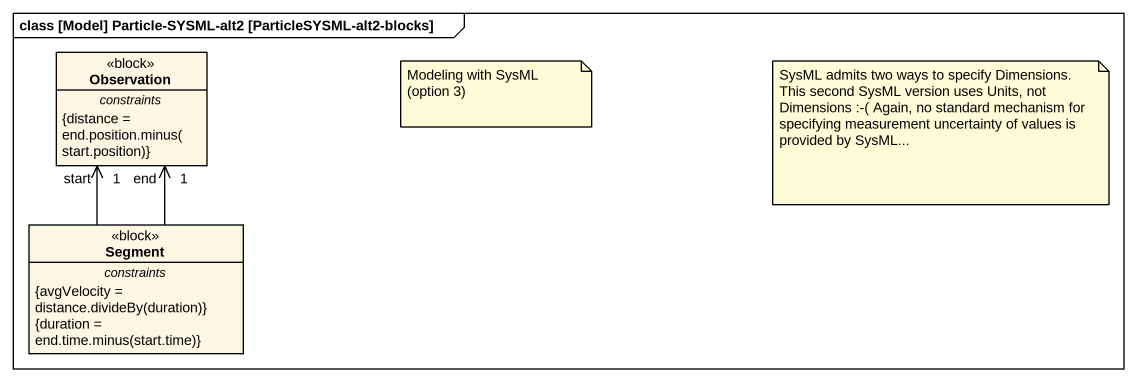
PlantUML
@startuml
mainframe class [Model] Particle-SYSML-alt2 [ParticleSYSML-alt2-blocks]
hide circle
hide empty members
class Observation <<block>> {
  -- constraints --
  {field} {distance = end.position.minus(start.position)}
}
class Segment <<block>> {
  -- constraints --
  {field} {avgVelocity = distance.divideBy(duration)}
  {field} {duration = end.time.minus(start.time)}
}
Segment -up-> "end\n1" Observation
Segment -up-> "start\n1" Observation
note as N1
  Modeling with SysML (option 3)
end note
note as N2
  SysML admits two ways to specify Dimensions. This second SysML version uses Units, not Dimensions :-( Again, no standard mechanism for specifying measurement uncertainty of values is provided by SysML...
end note
@enduml
